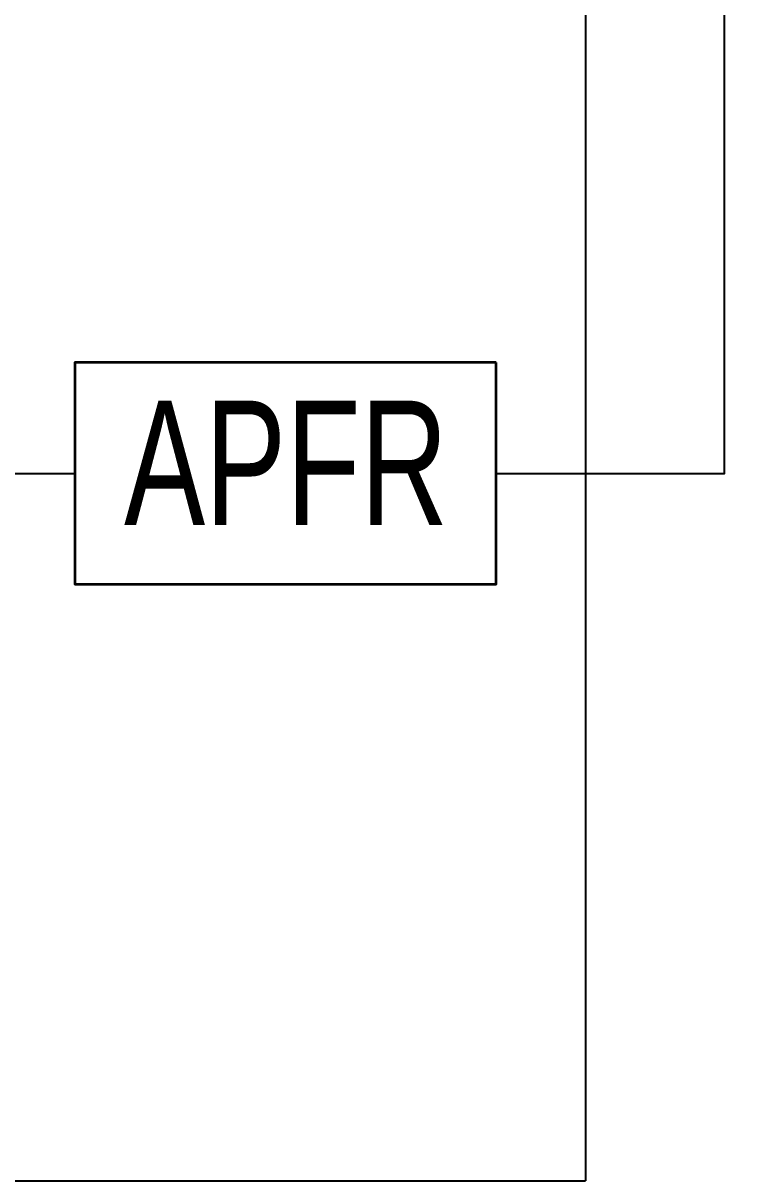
# Model space of a CAD drawing. Extents: x -5343388 to 7033982, y -486386 to 188356.
# Drawn here: x 346600 to 348972, y -412454 to -408726 of the extents above; entities that cross this region are included whole.
import ezdxf

# ---------------------------------------------------------------- set-up
doc = ezdxf.new("R2010")
doc.units = 0
doc.header["$MEASUREMENT"] = 0
doc.layers.add('Equipment', color=2, linetype='Continuous', lineweight=35)
doc.layers.add('text', color=2, linetype='Continuous')
doc.layers.add('wire', color=3, linetype='Continuous')
doc.styles.add('NKB2', font='', dxfattribs={"width": 0.7, "height": 400})
doc.styles.get('NKB2').set_extended_font_data('.VnArialH')

msp = doc.modelspace()

# ---------------------------------------------------------------- linework, layer by layer
at = {"layer": 'Equipment'}
msp.add_lwpolyline([(348123.21599, -409818.87051), (346766.21599, -409818.87051), (346766.21599, -410532.87051), (348123.21599, -410532.87051)], close=True, dxfattribs=at)
at = {"layer": 'wire'}
for p in [(348410.2823, -406934.02979), (336764.14967, -412453.57823)]:
    msp.add_line(p, (348410.2823, -412453.57823), dxfattribs=at)
for points in [[(348123.21599, -410175.87051), (348857.66116, -410175.87051), (348857.66116, -402958.02571), (351396.07733, -402958.02571)], [(338660.66116, -410175.87051), (346766.21599, -410175.87051)]]:
    msp.add_lwpolyline(points, dxfattribs=at)

# ---------------------------------------------------------------- texts
at = {"layer": 'text', "insert": (347968.1254, -409941.86005), "char_height": 400, "width": 1860.9251301, "attachment_point": 3, "style": 'NKB2'}
msp.add_mtext('apfr', dxfattribs=at)

doc.saveas('drawing.dxf')
